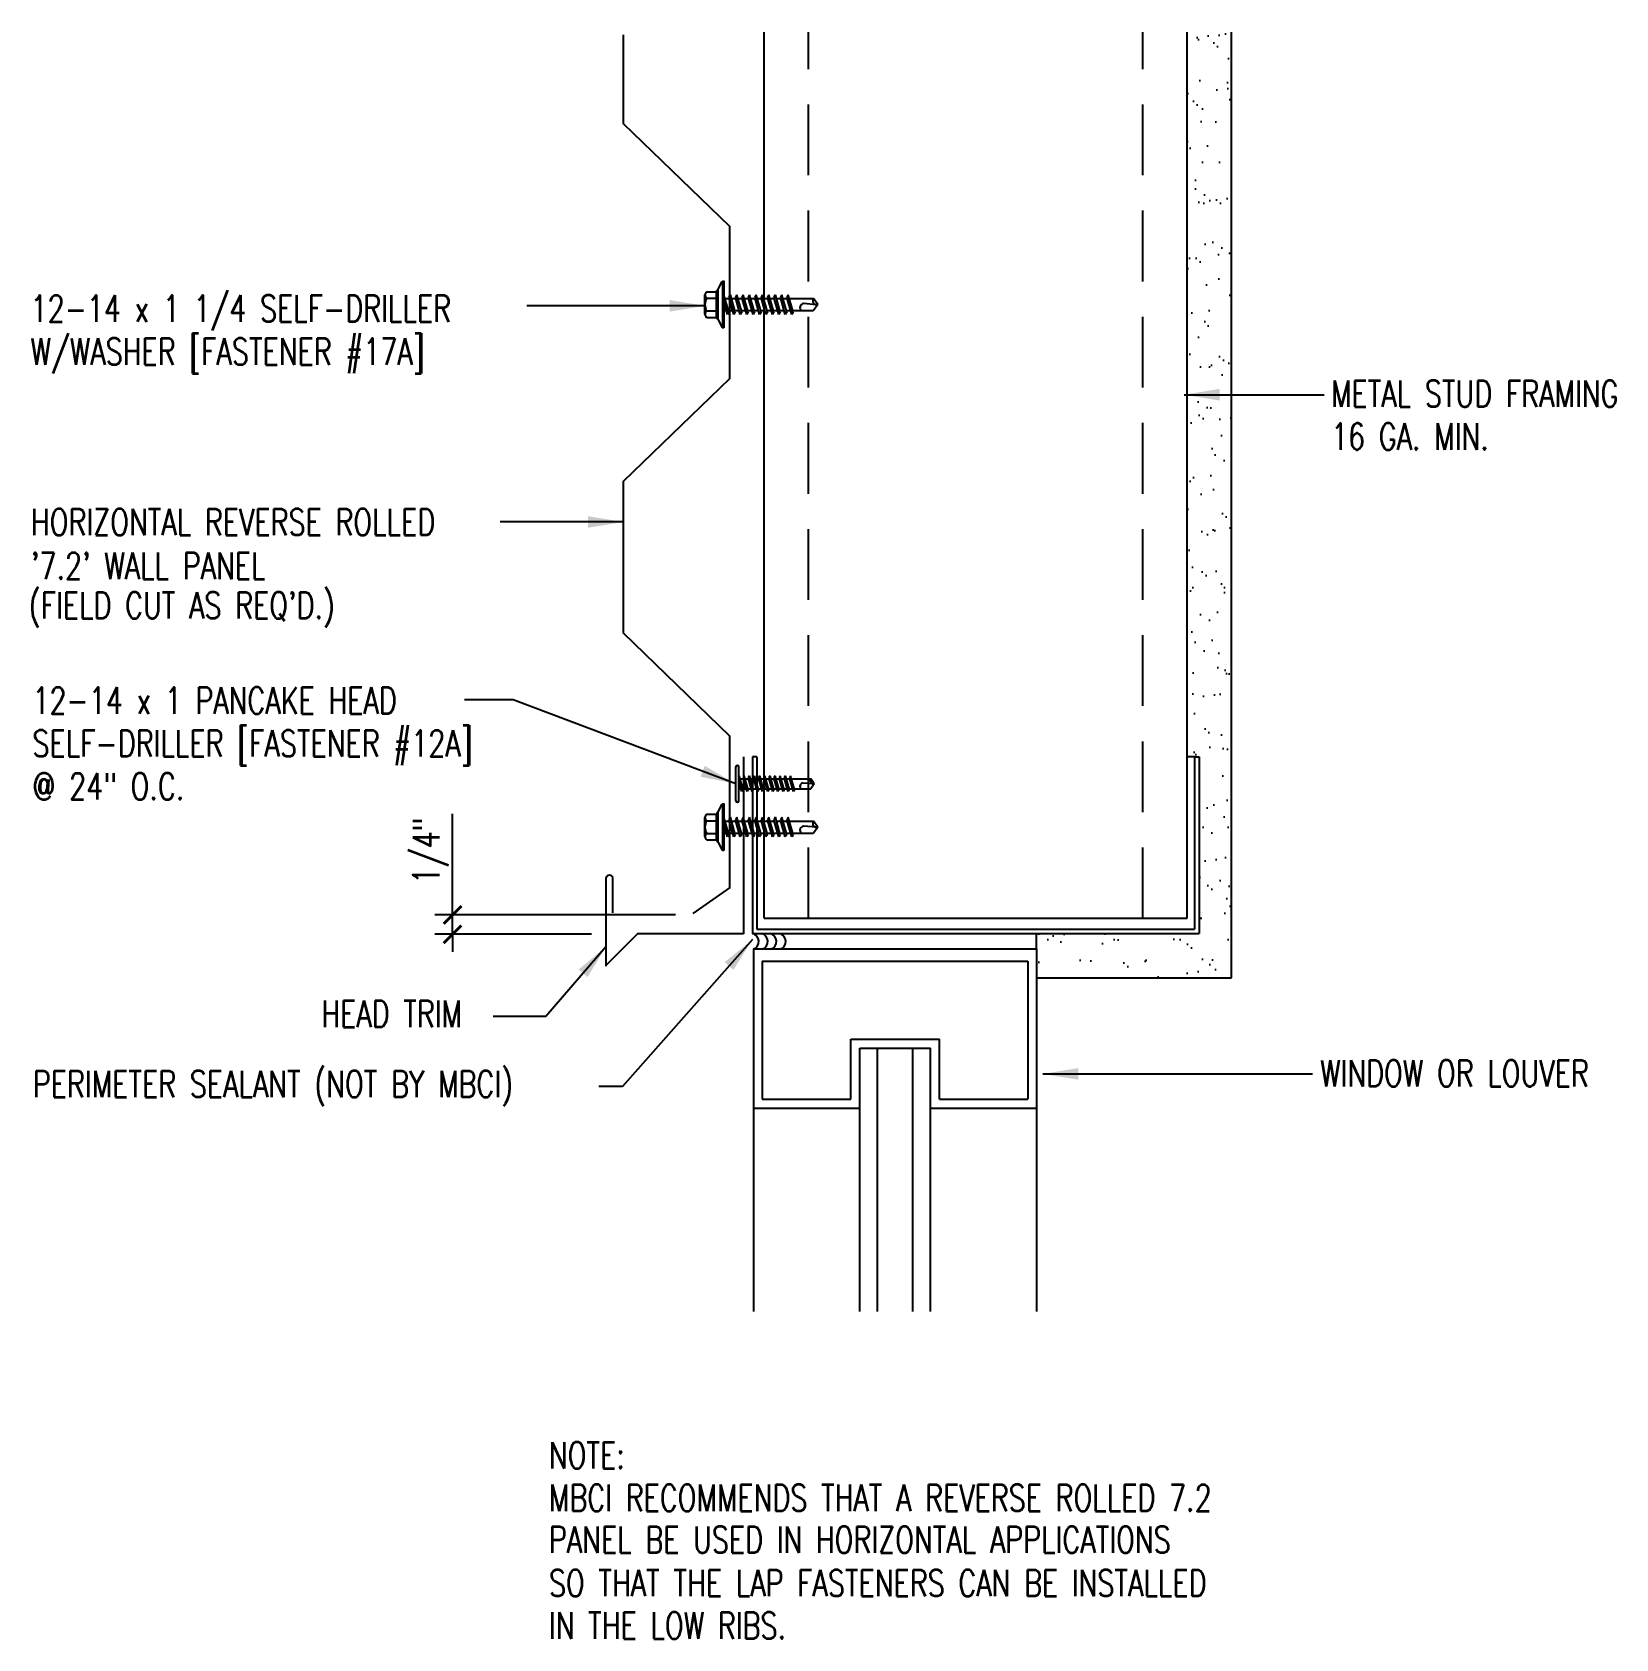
# Model space of a CAD drawing. Extents: x 4.1 to 26.5, y 10.4 to 33.1.
import ezdxf

# ---------------------------------------------------------------- set-up
doc = ezdxf.new("R2010")
doc.units = 0
doc.header["$LTSCALE"] = 4
doc.header["$MEASUREMENT"] = 0
doc.linetypes.add('HIDDEN', pattern=[0.375, 0.25, -0.125])
doc.layers.get('0').update_dxf_attribs({"linetype": 'CONTINUOUS'})
for name, color, linetype in [('FASTENER', 9, 'CONTINUOUS'), ('PANEL-S', 11, 'CONTINUOUS'), ('PURLIN', 10, 'CONTINUOUS'), ('STLA', 12, 'CONTINUOUS'), ('STLB', 5, 'CONTINUOUS'), ('TEXT', 2, 'CONTINUOUS'), ('TRIM-S', 6, 'CONTINUOUS'), ('WALL', 9, 'CONTINUOUS')]:
    doc.layers.add(name, color=color, linetype=linetype)
doc.styles.add('TEXT', font='SIMPLEX.shx', dxfattribs={"width": 0.75, "height": 0.375})
doc.styles.add('TEXT1', font='ROMANS.shx', dxfattribs={"width": 0.75, "height": 0.375})
doc.dimstyles.new('DETAIL$7', dxfattribs={"dimscale": 4, "dimtxt": 0.375, "dimasz": 0.125, "dimexe": 0.0625, "dimexo": 0.0625, "dimgap": 0.0625, "dimtad": 1, "dimdec": 4, "dimzin": 3, "dimdsep": 46, "dimlunit": 4, "dimtxsty": 'TEXT', "dimblk": 'ARCHTICK', "dimcen": 0.0625, "dimclrd": 7, "dimclre": 7, "dimclrt": 2, "dimadec": 0, "dimazin": 0, "dimtfac": 0.6, "dimtdec": 4, "dimtmove": 0, "dimatfit": 3, "dimfxl": 1, "dimfrac": 2, "dimtolj": 1, "dimtzin": 0, "dimarcsym": 0})

# ---------------------------------------------------------------- blocks, each defined once
blk = doc.blocks.new('_ArchTick')
at = {"color": 0, "const_width": 0.15}
blk.add_lwpolyline([(-0.5, -0.5), (0.5, 0.5)], dxfattribs=at)
blk = doc.blocks.new('FD-F12A')
at = {"layer": 'TEXT', "style": 'TEXT1', "width": 0.75}
for s, p in [('12-14 x 1 PANCAKE HEAD', (0.0047, -0.0408)), ('SELF-DRILLER [FASTENER #12A]', (0.0047, -0.1926))]:
    blk.add_text(s, height=0.09375, dxfattribs=at).set_placement(p)
blk.add_attdef('(QUANTITY)', (0.0047, -0.3444), '', height=0.0938, dxfattribs=at)
blk = doc.blocks.new('A$C38CA0C1D')
at = {"layer": 'FASTENER'}
for p, q in [((-0.252, 1.212), (0.228, 1.212)), ((-0.252, 1.166), (0.228, 1.166)), ((-0.123, 1.124), (0.025, 1.166)), ((-0.095, 1.108), (0.099, 1.163)), ((-0.081, 1.166), (0.057, 1.166)), ((-0.081, 1.166), (-0.081, 1.136)), ((0.057, 1.166), (0.094, 1.166)), ((0.057, 1.151), (0.057, 1.103)), ((0.099, 1.163), (0.094, 1.166)), ((-0.095, 1.108), (-0.123, 1.124)), ((-0.123, 1.051), (0.071, 1.107)), ((-0.095, 1.035), (-0.123, 1.051)), ((-0.123, 0.979), (0.071, 1.034)), ((-0.095, 0.963), (-0.123, 0.979)), ((-0.123, 0.906), (0.071, 0.961)), ((-0.095, 1.035), (0.099, 1.091)), ((-0.095, 0.963), (0.099, 1.018)), ((-0.095, 0.89), (0.099, 0.945)), ((-0.081, 1.112), (-0.081, 1.063)), ((-0.081, 1.039), (-0.081, 0.991)), ((-0.081, 0.967), (-0.081, 0.918)), ((0.057, 1.079), (0.057, 1.03)), ((0.057, 1.006), (0.057, 0.957)), ((0.057, 0.933), (0.057, 0.885)), ((0.099, 1.091), (0.071, 1.107)), ((0.099, 1.018), (0.071, 1.034)), ((0.099, 0.945), (0.071, 0.961)), ((-0.095, 0.89), (-0.123, 0.906)), ((-0.123, 0.833), (0.071, 0.889)), ((-0.095, 0.817), (-0.123, 0.833)), ((-0.123, 0.76), (0.071, 0.816)), ((-0.095, 0.744), (-0.123, 0.76)), ((-0.123, 0.688), (0.071, 0.743)), ((-0.095, 0.672), (-0.123, 0.688)), ((-0.095, 0.817), (0.099, 0.873)), ((-0.095, 0.744), (0.099, 0.8)), ((-0.095, 0.672), (0.099, 0.727)), ((-0.081, 0.894), (-0.081, 0.845)), ((-0.081, 0.821), (-0.081, 0.773)), ((-0.081, 0.748), (-0.081, 0.7)), ((0.057, 0.86), (0.057, 0.812)), ((0.057, 0.788), (0.057, 0.739)), ((0.057, 0.715), (0.057, 0.667)), ((0.099, 0.873), (0.071, 0.889)), ((0.099, 0.8), (0.071, 0.816)), ((0.099, 0.727), (0.071, 0.743)), ((-0.123, 0.615), (0.071, 0.671)), ((-0.095, 0.599), (-0.123, 0.615)), ((-0.123, 0.542), (0.071, 0.598)), ((-0.095, 0.526), (-0.123, 0.542)), ((-0.123, 0.47), (0.071, 0.525)), ((-0.095, 0.454), (-0.123, 0.47)), ((-0.095, 0.599), (0.099, 0.654)), ((-0.095, 0.526), (0.099, 0.582)), ((-0.095, 0.454), (0.099, 0.509)), ((-0.081, 0.676), (-0.081, 0.627)), ((-0.081, 0.603), (-0.081, 0.554)), ((-0.081, 0.53), (-0.081, 0.482)), ((-0.081, 0.457), (-0.081, 0.409)), ((0.057, 0.642), (0.057, 0.594)), ((0.057, 0.57), (0.057, 0.521)), ((0.057, 0.497), (0.057, 0.448)), ((0.099, 0.654), (0.071, 0.671)), ((0.099, 0.582), (0.071, 0.598)), ((0.099, 0.509), (0.071, 0.525)), ((-0.123, 0.397), (0.071, 0.452)), ((-0.095, 0.381), (-0.123, 0.397)), ((-0.095, 0.381), (0.099, 0.436)), ((-0.081, 0.385), (-0.081, 0.151)), ((-0.013, 0.115), (-0.001, 0.264)), ((0.057, 0.424), (0.057, 0.151)), ((0.099, 0.436), (0.071, 0.452)), ((-0.012, 0.103), (-0.081, 0.151)), ((-0.012, 0.103), (0.057, 0.151))]:
    blk.add_line(p, q, dxfattribs=at)
for centre, radius, start, end in [((-0.25, 1.189), 0.0227, 94.6639, 265.3361), ((0.226, 1.189), 0.0227, 274.6639, 85.3361), ((-0.049, 0.255), 0.0492, 11.1445, 130.906), ((0.032, 0.114), 0.045, 55.4585, 194.8454)]:
    blk.add_arc(centre, radius, start, end, dxfattribs=at)
blk = doc.blocks.new('sd12')
at = {"layer": 'FASTENER'}
for p, q in [((-0.181, 0.276), (-0.181, 0.137)), ((-0.135, 0.302), (0.135, 0.302)), ((-0.089, 0.276), (-0.089, 0.137)), ((0.089, 0.276), (0.089, 0.137)), ((0.181, 0.276), (0.181, 0.137)), ((-0.217, 0.114), (-0.326, 0.059)), ((-0.326, 0.059), (-0.326, 0.049)), ((-0.326, 0.049), (0.326, 0.049)), ((-0.217, 0.114), (0.217, 0.114)), ((-0.193, 0.137), (0.193, 0.137)), ((-0.193, 0.119), (0.193, 0.119)), ((-0.181, 0.137), (0.181, 0.137)), ((-0.139, -0.016), (0.046, 0.037)), ((-0.104, -0.036), (0.139, 0.033)), ((-0.086, 0.037), (0.086, 0.037)), ((-0.086, 0.037), (-0.086, -0.001)), ((0.086, 0.037), (0.133, 0.037)), ((0.086, 0.018), (0.086, -0.042)), ((0.139, 0.033), (0.133, 0.037)), ((0.217, 0.114), (0.326, 0.059)), ((0.326, 0.059), (0.326, 0.049)), ((-0.104, -0.036), (-0.139, -0.016)), ((-0.139, -0.107), (0.104, -0.038)), ((-0.104, -0.127), (-0.139, -0.107)), ((-0.139, -0.198), (0.104, -0.128)), ((-0.104, -0.218), (-0.139, -0.198)), ((-0.139, -0.289), (0.104, -0.219)), ((-0.104, -0.127), (0.139, -0.058)), ((-0.104, -0.218), (0.139, -0.149)), ((-0.086, -0.031), (-0.086, -0.092)), ((-0.086, -0.122), (-0.086, -0.183)), ((-0.086, -0.213), (-0.086, -0.274)), ((0.086, -0.073), (0.086, -0.133)), ((0.086, -0.164), (0.086, -0.224)), ((0.139, -0.058), (0.104, -0.038)), ((0.139, -0.149), (0.104, -0.128)), ((0.139, -0.239), (0.104, -0.219)), ((-0.104, -0.309), (-0.139, -0.289)), ((-0.139, -0.38), (0.104, -0.31)), ((-0.104, -0.4), (-0.139, -0.38)), ((-0.139, -0.47), (0.104, -0.401)), ((-0.104, -0.309), (0.139, -0.239)), ((-0.104, -0.4), (0.139, -0.33)), ((-0.104, -0.491), (0.139, -0.421)), ((-0.086, -0.304), (-0.086, -0.364)), ((-0.086, -0.395), (-0.086, -0.455)), ((0.086, -0.255), (0.086, -0.315)), ((0.086, -0.345), (0.086, -0.406)), ((0.086, -0.436), (0.086, -0.497)), ((0.139, -0.33), (0.104, -0.31)), ((0.139, -0.421), (0.104, -0.401)), ((-0.104, -0.491), (-0.139, -0.47)), ((-0.139, -0.561), (0.104, -0.492)), ((-0.104, -0.581), (-0.139, -0.561)), ((-0.139, -0.652), (0.104, -0.583)), ((-0.104, -0.672), (-0.139, -0.652)), ((-0.139, -0.743), (0.104, -0.674)), ((-0.104, -0.581), (0.139, -0.512)), ((-0.104, -0.672), (0.139, -0.603)), ((-0.086, -0.486), (-0.086, -0.546)), ((-0.086, -0.577), (-0.086, -0.637)), ((-0.086, -0.667), (-0.086, -0.728)), ((0.086, -0.527), (0.086, -0.588)), ((0.086, -0.618), (0.086, -0.679)), ((0.139, -0.512), (0.104, -0.492)), ((0.139, -0.603), (0.104, -0.583)), ((0.139, -0.694), (0.104, -0.674)), ((-0.104, -0.763), (-0.139, -0.743)), ((-0.139, -0.834), (0.104, -0.765)), ((-0.104, -0.854), (-0.139, -0.834)), ((-0.139, -0.925), (0.104, -0.856)), ((-0.104, -0.763), (0.139, -0.694)), ((-0.104, -0.854), (0.139, -0.785)), ((-0.104, -0.945), (0.139, -0.876)), ((-0.086, -0.758), (-0.086, -0.819)), ((-0.086, -0.849), (-0.086, -0.91)), ((0.086, -0.709), (0.086, -0.77)), ((0.086, -0.8), (0.086, -0.861)), ((0.086, -0.891), (0.086, -1.232)), ((0.139, -0.785), (0.104, -0.765)), ((0.139, -0.876), (0.104, -0.856)), ((-0.104, -0.945), (-0.139, -0.925)), ((-0.086, -0.94), (-0.086, -1.232)), ((-0.002, -1.277), (0.014, -1.091)), ((0, -1.293), (-0.086, -1.232)), ((0, -1.293), (0.086, -1.232))]:
    blk.add_line(p, q, dxfattribs=at)
blk.add_lwpolyline([(-0.331, 0.037), (-0.331, 0.049), (0.331, 0.049), (0.331, 0.037)], close=True, dxfattribs=at)
for centre, radius, start, end in [((-0.135, 0.25), 0.0527, 29.8754, 150.1246), ((0, 0.138), 0.164, 56.9974, 123.0026), ((0.135, 0.25), 0.0527, 29.8754, 150.1246), ((-0.193, 0.128), 0.00894, 90, 270), ((0.193, 0.128), 0.00894, 270, 90), ((-0.046, -1.102), 0.0615, 11.1445, 130.906), ((0.054, -1.278), 0.0563, 55.4585, 194.8454)]:
    blk.add_arc(centre, radius, start, end, dxfattribs=at)
blk = doc.blocks.new('FD-F17A')
at = {"layer": 'TEXT', "style": 'TEXT1', "width": 0.75}
for s, p in [('12-14 x 1 1/4 SELF-DRILLER', (0.0047, -0.0408)), ('W/WASHER [FASTENER #17A]', (0.0047, -0.1926))]:
    blk.add_text(s, height=0.09375, dxfattribs=at).set_placement(p)
blk.add_attdef('(QUANTITY)', (0.0047, -0.3444), '', height=0.0938, dxfattribs=at)

msp = doc.modelspace()

# ---------------------------------------------------------------- hatches: boundary and pattern name
at = {"layer": 'WALL'}
h = msp.add_hatch(dxfattribs=at)
h.set_pattern_fill('AR-SAND', color=256, scale=0.3, style=0)
h.paths.add_polyline_path([(21.034, 33.074), (20.409, 33.074), (20.409, 22.834), (20.513, 22.834), (20.576, 22.834), (20.576, 20.334), (18.28, 20.334), (18.28, 20.117), (18.28, 19.709), (21.034, 19.709)])

# ---------------------------------------------------------------- linework, layer by layer
at = {"layer": 'FASTENER'}
for centre in [(14.242, 20.223), (14.371, 20.223), (14.491, 20.223), (14.623, 20.223)]:
    msp.add_arc(centre, 0.113, 289.6726, 77.6702, dxfattribs=at)
at = {"layer": 'PANEL-S'}
for points in [[(12.445, 31.78), (12.445, 33.038)], [(13.429, 20.618), (13.945, 20.98), (13.945, 23.126), (12.445, 24.58), (12.445, 26.726), (13.945, 28.18), (13.945, 30.326), (12.445, 31.78)]]:
    msp.add_lwpolyline(points, dxfattribs=at)
at = {"layer": 'PURLIN'}
for p, q in [((14.266, 22.834), (14.266, 20.334)), ((14.329, 22.834), (14.266, 22.834)), ((14.329, 22.834), (14.329, 20.396)), ((20.513, 22.834), (20.513, 20.396)), ((20.513, 22.834), (20.576, 22.834)), ((20.576, 22.834), (20.576, 20.334)), ((14.266, 20.334), (20.576, 20.334)), ((14.329, 20.396), (20.513, 20.396))]:
    msp.add_line(p, q, dxfattribs=at)
at = {"layer": 'STLA'}
for p, q in [((14.433, 20.551), (14.433, 33.074)), ((20.409, 20.551), (20.409, 33.074)), ((14.433, 20.551), (20.409, 20.551))]:
    msp.add_line(p, q, dxfattribs=at)
at = {"layer": 'STLA', "linetype": 'HIDDEN'}
for p, q in [((15.058, 20.551), (15.058, 33.074)), ((19.784, 20.551), (19.784, 33.074))]:
    msp.add_line(p, q, dxfattribs=at)
at = {"layer": 'STLB', "color": 8}
for p, q in [((14.28, 20.117), (14.28, 14.995)), ((14.28, 20.117), (18.28, 20.117)), ((18.28, 20.117), (18.28, 14.995)), ((14.405, 19.942), (14.405, 17.992)), ((14.405, 19.942), (18.155, 19.942)), ((18.155, 19.942), (18.155, 17.992)), ((15.658, 17.992), (15.658, 18.84)), ((15.658, 18.84), (16.908, 18.84)), ((15.783, 14.995), (15.783, 18.715)), ((15.783, 18.715), (16.783, 18.715)), ((16.033, 14.995), (16.033, 18.715)), ((16.533, 14.995), (16.533, 18.715)), ((16.783, 14.995), (16.783, 18.715)), ((16.908, 17.992), (16.908, 18.84)), ((14.405, 17.992), (15.658, 17.992)), ((16.908, 17.992), (18.155, 17.992)), ((14.28, 17.867), (15.783, 17.867)), ((16.783, 17.867), (18.28, 17.867))]:
    msp.add_line(p, q, dxfattribs=at)
at = {"layer": 'TEXT', "color": 7}
for p, q in [((10.028, 20.674), (10.028, 22.028)), ((10.028, 20.324), (10.028, 20.674)), ((13.178, 20.598), (9.778, 20.598)), ((11.992, 20.324), (9.778, 20.324)), ((10.028, 20.324), (10.028, 20.074))]:
    msp.add_line(p, q, dxfattribs=at)
at = {"layer": 'TRIM-S'}
for p, q in [((14.139, 22.832), (14.139, 20.332)), ((12.198, 19.875), (12.198, 21.125)), ((12.291, 20.625), (12.291, 21.125)), ((12.639, 20.332), (12.198, 19.89)), ((14.139, 20.332), (12.639, 20.332))]:
    msp.add_line(p, q, dxfattribs=at)
msp.add_arc((12.244, 21.11), 0.0493, 18.1043, 161.8957, dxfattribs=at)
at = {"layer": 'WALL'}
for p, q in [((21.034, 19.709), (21.034, 33.074)), ((20.513, 22.834), (20.409, 22.834)), ((18.28, 20.117), (18.28, 20.334)), ((18.28, 19.709), (21.034, 19.709))]:
    msp.add_line(p, q, dxfattribs=at)

# ---------------------------------------------------------------- block references
at = {"layer": 'FASTENER', "rotation": 89.99999999999997}
for p in [(13.896, 29.224), (13.896, 21.839)]:
    msp.add_blockref('sd12', p, dxfattribs=at)
at = {"layer": 'TEXT', "xscale": 4, "yscale": 4, "zscale": 4}
msp.add_blockref('FD-F17A', (4.045, 29.144), dxfattribs=at)
msp.add_blockref('FD-F12A', (4.072, 23.605), dxfattribs=at).add_auto_attribs({'(QUANTITY)': '@ 24" O.C.'})
at = {"layer": 'TEXT', "rotation": 90}
msp.add_blockref('A$C38CA0C1D', (15.241, 22.463), dxfattribs=at)
at = {"layer": 'TEXT', "color": 7, "xscale": -0.25, "yscale": 0.25, "zscale": 0.25}
for p, rotation in [((10.028, 20.598), 90), ((10.028, 20.324), 270)]:
    msp.add_blockref('_ArchTick', p, dxfattribs=dict(at, rotation=rotation))

# ---------------------------------------------------------------- texts
at = {"layer": 'TEXT', "style": 'TEXT1', "width": 0.75}
for s, p in [('METAL STUD FRAMING', (22.441, 27.777)), ('16 GA. MIN.', (22.441, 27.173)), ('HORIZONTAL REVERSE ROLLED', (4.069, 25.963)), ("'7.2' WALL PANEL", (4.069, 25.345)), ("(FIELD CUT AS REQ'D.)", (4.038, 24.786)), ('HEAD TRIM', (8.173, 19.013)), ('PERIMETER SEALANT (NOT BY MBCI)', (4.096, 18.021)), ('WINDOW OR LOUVER', (22.287, 18.172)), ('NOTE:', (11.389, 12.773)), ('MBCI RECOMMENDS THAT A REVERSE ROLLED 7.2', (11.389, 12.173)), ('PANEL BE USED IN HORIZONTAL APPLICATIONS', (11.389, 11.581)), ('SO THAT THE LAP FASTENERS CAN BE INSTALLED', (11.389, 10.968)), ('IN THE LOW RIBS.', (11.389, 10.367))]:
    msp.add_text(s, height=0.375, dxfattribs=at).set_placement(p)
at = {"layer": 'TEXT', "color": 2, "insert": (9.718, 21.504), "char_height": 0.375, "attachment_point": 5, "rotation": 90, "style": 'TEXT1'}
msp.add_mtext('\\A1;1/4"', dxfattribs=at)

# ---------------------------------------------------------------- leaders
at = {"layer": 'TEXT'}
for points in [[(13.594, 29.206), (12.427, 29.206), (11.077, 29.206)], [(20.366, 27.95), (21.602, 27.95), (22.344, 27.95)]]:
    msp.add_leader(points, dimstyle='DETAIL$7', dxfattribs=at)
for points in [[(12.441, 26.151), (11.277, 26.151), (10.702, 26.151)], [(14.029, 22.451), (10.885, 23.639), (10.196, 23.639)], [(14.266, 20.25), (12.43, 18.174), (12.094, 18.174)], [(12.198, 20.152), (11.347, 19.162), (10.602, 19.162)], [(18.371, 18.351), (21.733, 18.351), (22.178, 18.351)]]:
    msp.add_leader(points, dimstyle='DETAIL$7', override={"dimgap": 0.0625, "dimtad": 0}, dxfattribs=at)

doc.saveas('drawing.dxf')
